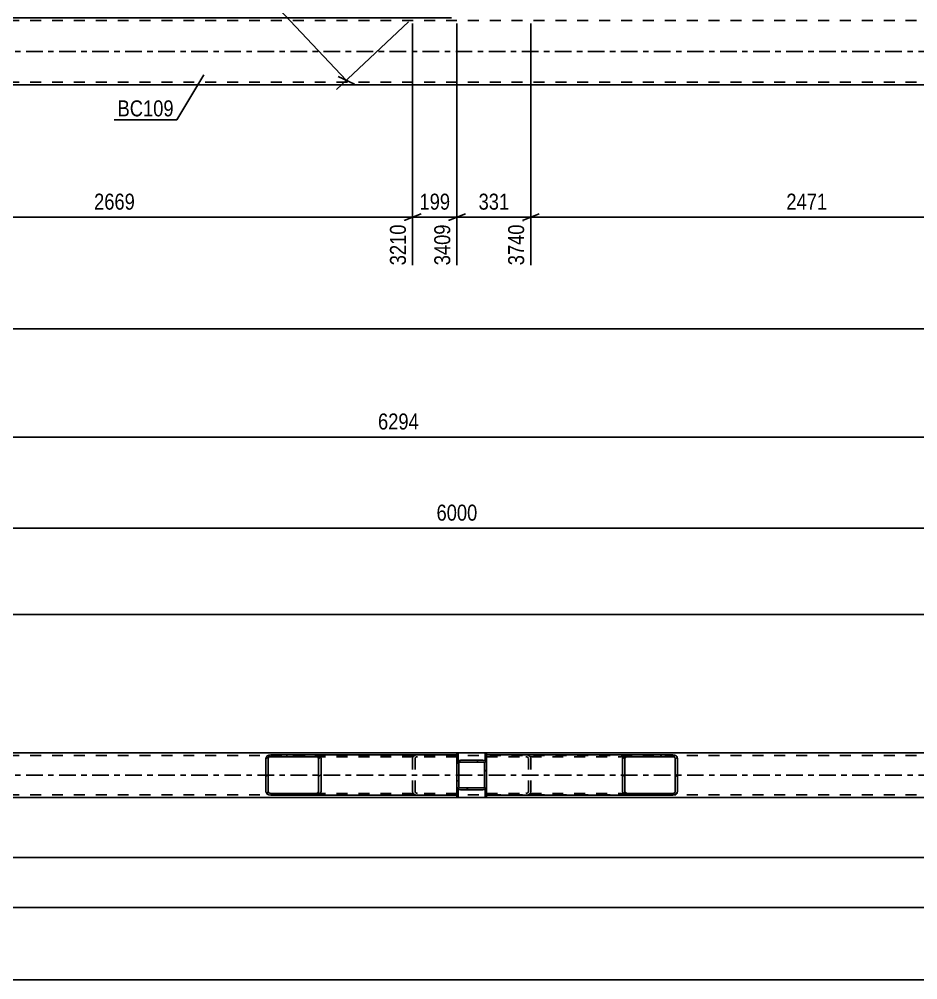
# Model space of a CAD drawing. Header units: millimetres. Extents: x -167 to 1022, y -666 to 175.
# Drawn here: x 18 to 178.9, y -293.9 to -121.8 of the extents above; entities that cross this region are included whole.
import ezdxf

# ---------------------------------------------------------------- set-up
doc = ezdxf.new("R2010")
doc.units = ezdxf.units.MM
doc.linetypes.add('DXK_LINE_DOT2', pattern=[3.9198, 1.9599, -1.9599])
doc.linetypes.add('DXK_LINE_DOT3', pattern=[5.9187, 2.979, -0.9799, 0.9799, -0.9799])
doc.styles.add('Arial Narrow', font='ARIALN.TTF', dxfattribs={"height": 0.2})

# ---------------------------------------------------------------- blocks, each defined once
blk = doc.blocks.new('Part-389677493-1498 - 1175')
at = {"color": 7, "linetype": 'DXK_LINE_DOT2'}
for p, q in [((798, -122.08), (-40, -122.08)), ((798, -133.12), (-40, -133.12))]:
    blk.add_line(p, q, dxfattribs=at)
at = {"color": 7, "linetype": 'DXK_LINE_DOT3'}
blk.add_line((-40, -127.6), (798, -127.6), dxfattribs=at)
at = {"color": 2, "linetype": 'Continuous'}
blk.add_line((206.43, -133.6), (-35.2, -133.6), dxfattribs=at)
blk = doc.blocks.new('Part-389677493-41474 - 41460')
at = {"linetype": 'Continuous'}
h = blk.add_hatch(dxfattribs=at)
h.set_pattern_fill('', scale=0.7, style=0, pattern_type=0)
h.set_pattern_definition([(45, (101.2462, -259.805), (-1.57154, 1.57154), [])])
h.paths.add_polyline_path([(101, -259.85), (101.25, -259.8), (101.45, -259.67), (101.59, -259.46), (101.64, -259.21), (101.64, -255.21), (101.59, -254.97), (101.45, -254.76), (101.25, -254.62), (101, -254.57), (97, -254.57), (96.76, -254.62), (96.55, -254.76), (96.41, -254.97), (96.36, -255.21), (96.36, -259.21), (96.41, -259.46), (96.55, -259.67), (96.76, -259.8), (97, -259.85)])
h.paths.add_polyline_path([(96.88, -259.51), (96.78, -259.44), (96.71, -259.34), (96.68, -259.21), (96.68, -255.21), (96.71, -255.09), (96.78, -254.99), (96.88, -254.92), (97, -254.89), (101, -254.89), (101.12, -254.92), (101.23, -254.99), (101.3, -255.09), (101.32, -255.21), (101.32, -259.21), (101.3, -259.34), (101.23, -259.44), (101.12, -259.51), (101, -259.53), (97, -259.53)])
at = {"color": 7, "linetype": 'DXK_LINE_DOT2'}
for p, q in [((96.76, -254.62), (97, -254.57)), ((97, -254.57), (101, -254.57)), ((101, -254.57), (101.25, -254.62)), ((96.36, -255.21), (96.41, -254.97)), ((96.36, -259.21), (96.36, -255.21)), ((96.71, -255.09), (96.68, -255.21)), ((96.68, -259.21), (96.68, -255.21)), ((97, -254.89), (96.88, -254.92)), ((97, -254.89), (101, -254.89)), ((101.12, -254.92), (101, -254.89)), ((101.32, -255.21), (101.3, -255.09)), ((101.32, -259.21), (101.32, -255.21)), ((101.59, -254.97), (101.64, -255.21)), ((101.64, -259.21), (101.64, -255.21)), ((96.41, -259.46), (96.36, -259.21)), ((96.68, -259.21), (96.71, -259.34)), ((96.88, -259.51), (97, -259.53)), ((97, -259.53), (101, -259.53)), ((101, -259.53), (101.12, -259.51)), ((101.3, -259.34), (101.32, -259.21)), ((101.64, -259.21), (101.59, -259.46)), ((97, -259.85), (96.76, -259.8)), ((97, -259.85), (101, -259.85)), ((101.25, -259.8), (101, -259.85))]:
    blk.add_line(p, q, dxfattribs=at)
at = {"color": 2, "linetype": 'Continuous'}
for p, q in [((97, -254.57), (96.76, -254.62)), ((97, -254.57), (101, -254.57)), ((101.25, -254.62), (101, -254.57)), ((96.41, -254.97), (96.36, -255.21)), ((96.36, -259.21), (96.36, -255.21)), ((96.68, -255.21), (96.71, -255.09)), ((96.68, -259.21), (96.68, -255.21)), ((96.88, -254.92), (97, -254.89)), ((97, -254.89), (101, -254.89)), ((101, -254.89), (101.12, -254.92)), ((101.3, -255.09), (101.32, -255.21)), ((101.32, -259.21), (101.32, -255.21)), ((101.64, -255.21), (101.59, -254.97)), ((101.64, -259.21), (101.64, -255.21)), ((96.36, -259.21), (96.41, -259.46)), ((96.71, -259.34), (96.68, -259.21)), ((97, -259.53), (96.88, -259.51)), ((97, -259.53), (101, -259.53)), ((101.12, -259.51), (101, -259.53)), ((101.32, -259.21), (101.3, -259.34)), ((101.59, -259.46), (101.64, -259.21)), ((96.76, -259.8), (97, -259.85)), ((97, -259.85), (101, -259.85)), ((101, -259.85), (101.25, -259.8))]:
    blk.add_line(p, q, dxfattribs=at)
at = {"color": 7, "linetype": 'DXK_LINE_DOT3'}
blk.add_line((99, -257.21), (99, -257.21), dxfattribs=at)
at = {"color": 7, "linetype": 'DXK_LINE_DOT2'}
for centre, radius, start, end in [((97, -255.21), 0.64, 112.5, 157.5), ((101, -255.21), 0.64, 22.5, 67.5), ((97, -255.21), 0.32, 112.5, 157.5), ((101, -255.21), 0.32, 22.5, 67.5), ((97, -259.21), 0.64, 202.5, 247.5), ((97, -259.21), 0.32, 202.5, 247.5), ((101, -259.21), 0.32, 292.5, 337.5), ((101, -259.21), 0.64, 292.5, 337.5)]:
    blk.add_arc(centre, radius, start, end, dxfattribs=at)
at = {"color": 2, "linetype": 'Continuous'}
for centre, radius, start, end in [((97, -255.21), 0.64, 112.5, 157.5), ((101, -255.21), 0.64, 22.5, 67.5), ((97, -255.21), 0.32, 112.5, 157.5), ((101, -255.21), 0.32, 22.5, 67.5), ((97, -259.21), 0.64, 202.5, 247.5), ((97, -259.21), 0.32, 202.5, 247.5), ((101, -259.21), 0.32, 292.5, 337.5), ((101, -259.21), 0.64, 292.5, 337.5)]:
    blk.add_arc(centre, radius, start, end, dxfattribs=at)
blk = doc.blocks.new('Part-389677493-41463 - 41460')
at = {"linetype": 'Continuous'}
h = blk.add_hatch(dxfattribs=at)
h.set_pattern_fill('', scale=0.7, style=0, pattern_type=0)
h.set_pattern_definition([(45, (135.3368, -260.765), (-1.57154, 1.57154), [])])
h.paths.add_polyline_path([(135, -260.81), (135.34, -260.76), (135.62, -260.63), (135.81, -260.42), (135.88, -260.17), (135.88, -254.25), (135.81, -254.01), (135.62, -253.8), (135.34, -253.66), (135, -253.61), (126.87, -253.61), (126.54, -253.66), (126.25, -253.8), (126.06, -254.01), (126, -254.25), (126, -260.17), (126.06, -260.42), (126.25, -260.63), (126.54, -260.76), (126.87, -260.81)])
h.paths.add_polyline_path([(126.71, -260.47), (126.56, -260.4), (126.47, -260.3), (126.43, -260.17), (126.43, -254.25), (126.47, -254.13), (126.56, -254.03), (126.71, -253.96), (126.87, -253.93), (135, -253.93), (135.17, -253.96), (135.31, -254.03), (135.41, -254.13), (135.44, -254.25), (135.44, -260.17), (135.41, -260.3), (135.31, -260.4), (135.17, -260.47), (135, -260.49), (126.87, -260.49)])
at = {"color": 2, "linetype": 'Continuous'}
for p, q in [((101.64, -253.61), (101.64, -255.21)), ((126.87, -253.61), (101.64, -253.61)), ((126.06, -254.01), (126, -254.25)), ((126, -260.17), (126, -254.25)), ((126.43, -254.25), (126.47, -254.13)), ((126.43, -260.17), (126.43, -254.25)), ((126.87, -253.61), (126.54, -253.66)), ((126.71, -253.96), (126.87, -253.93)), ((126.87, -253.61), (135, -253.61)), ((126.87, -253.93), (135, -253.93)), ((135.34, -253.66), (135, -253.61)), ((135, -253.93), (135.17, -253.96)), ((135.41, -254.13), (135.44, -254.25)), ((135.44, -260.17), (135.44, -254.25)), ((135.88, -254.25), (135.81, -254.01)), ((135.88, -260.17), (135.88, -254.25)), ((101.64, -260.17), (101.64, -259.21)), ((101.64, -260.63), (101.64, -260.17)), ((101.64, -260.81), (101.64, -260.63)), ((126.87, -260.81), (101.64, -260.81)), ((126, -260.17), (126.06, -260.42)), ((126.47, -260.3), (126.43, -260.17)), ((126.54, -260.76), (126.87, -260.81)), ((126.87, -260.49), (126.71, -260.47)), ((126.87, -260.49), (135, -260.49)), ((126.87, -260.81), (135, -260.81)), ((135.17, -260.47), (135, -260.49)), ((135, -260.81), (135.34, -260.76)), ((135.44, -260.17), (135.41, -260.3)), ((135.81, -260.42), (135.88, -260.17))]:
    blk.add_line(p, q, dxfattribs=at)
at = {"color": 7, "linetype": 'DXK_LINE_DOT2'}
for p, q in [((135, -253.93), (101.64, -253.93)), ((108.71, -253.61), (109.04, -253.66)), ((108.88, -253.96), (108.71, -253.93)), ((109.15, -254.25), (109.11, -254.13)), ((109.15, -260.17), (109.15, -254.25)), ((109.52, -254.01), (109.59, -254.25)), ((109.59, -260.17), (109.59, -254.25)), ((135, -253.61), (126.87, -253.61)), ((101.64, -259.21), (101.64, -255.21)), ((101.64, -260.42), (101.64, -260.17)), ((135, -260.49), (101.64, -260.49)), ((101.64, -260.49), (101.64, -260.63)), ((108.71, -260.49), (108.88, -260.47)), ((109.04, -260.76), (108.71, -260.81)), ((109.11, -260.3), (109.15, -260.17)), ((109.59, -260.17), (109.52, -260.42)), ((135, -260.81), (126.87, -260.81))]:
    blk.add_line(p, q, dxfattribs=at)
for centre, radius, start, end in [((108.77, -254.35), 0.401, 32.4104, 75.4453), ((108.84, -254.44), 0.802, 32.4104, 75.4453), ((108.77, -260.08), 0.401, 284.5547, 327.5896), ((108.84, -259.99), 0.802, 284.5547, 327.5896)]:
    blk.add_arc(centre, radius, start, end, dxfattribs=at)
at = {"color": 2, "linetype": 'Continuous'}
for centre, radius, start, end in [((126.74, -254.44), 0.802, 104.5547, 147.5896), ((126.81, -254.35), 0.401, 104.5547, 147.5896), ((135.07, -254.35), 0.401, 32.4104, 75.4453), ((135.14, -254.44), 0.802, 32.4104, 75.4453), ((126.74, -259.99), 0.802, 212.4104, 255.4453), ((126.81, -260.08), 0.401, 212.4104, 255.4453), ((135.07, -260.08), 0.401, 284.5547, 327.5896), ((135.14, -259.99), 0.802, 284.5547, 327.5896)]:
    blk.add_arc(centre, radius, start, end, dxfattribs=at)
blk = doc.blocks.new('Part-389677493-41485 - 41460')
at = {"linetype": 'Continuous'}
h = blk.add_hatch(dxfattribs=at)
h.set_pattern_fill('', scale=0.7, style=0, pattern_type=0)
h.set_pattern_definition([(45, (71.465, -260.765), (-1.57154, 1.57154), [])])
h.paths.add_polyline_path([(71.13, -260.81), (71.46, -260.76), (71.75, -260.63), (71.94, -260.42), (72.01, -260.17), (72.01, -254.25), (71.94, -254.01), (71.75, -253.8), (71.46, -253.66), (71.13, -253.61), (63, -253.61), (62.67, -253.66), (62.38, -253.8), (62.19, -254.01), (62.12, -254.25), (62.12, -260.17), (62.19, -260.42), (62.38, -260.63), (62.67, -260.76), (63, -260.81)])
h.paths.add_polyline_path([(62.83, -260.47), (62.69, -260.4), (62.6, -260.3), (62.56, -260.17), (62.56, -254.25), (62.6, -254.13), (62.69, -254.03), (62.83, -253.96), (63, -253.93), (71.13, -253.93), (71.3, -253.96), (71.44, -254.03), (71.53, -254.13), (71.57, -254.25), (71.57, -260.17), (71.53, -260.3), (71.44, -260.4), (71.3, -260.47), (71.13, -260.49), (63, -260.49)])
at = {"color": 2, "linetype": 'Continuous'}
for p, q in [((62.19, -254.01), (62.12, -254.25)), ((62.12, -260.17), (62.12, -254.25)), ((62.56, -254.25), (62.6, -254.13)), ((62.56, -260.17), (62.56, -254.25)), ((63, -253.61), (62.67, -253.66)), ((62.83, -253.96), (63, -253.93)), ((63, -253.61), (71.13, -253.61)), ((63, -253.93), (71.13, -253.93)), ((96.36, -253.61), (71.13, -253.61)), ((71.46, -253.66), (71.13, -253.61)), ((71.13, -253.93), (71.3, -253.96)), ((71.53, -254.13), (71.57, -254.25)), ((71.57, -260.17), (71.57, -254.25)), ((72.01, -254.25), (71.94, -254.01)), ((72.01, -260.17), (72.01, -254.25)), ((96.36, -254.57), (96.36, -255.21)), ((96.36, -259.85), (96.36, -259.21)), ((62.12, -260.17), (62.19, -260.42)), ((62.6, -260.3), (62.56, -260.17)), ((62.67, -260.76), (63, -260.81)), ((63, -260.49), (62.83, -260.47)), ((63, -260.49), (71.13, -260.49)), ((63, -260.81), (71.13, -260.81)), ((71.3, -260.47), (71.13, -260.49)), ((71.13, -260.81), (71.46, -260.76)), ((96.36, -260.81), (71.13, -260.81)), ((71.57, -260.17), (71.53, -260.3)), ((71.94, -260.42), (72.01, -260.17))]:
    blk.add_line(p, q, dxfattribs=at)
at = {"color": 7, "linetype": 'DXK_LINE_DOT2'}
for p, q in [((71.13, -253.61), (63, -253.61)), ((96.36, -253.93), (63, -253.93)), ((88.42, -254.25), (88.48, -254.01)), ((88.42, -260.17), (88.42, -254.25)), ((88.89, -254.13), (88.86, -254.25)), ((88.86, -260.17), (88.86, -254.25)), ((88.96, -253.66), (89.3, -253.61)), ((89.3, -253.93), (89.13, -253.96)), ((96.36, -253.61), (96.36, -253.93)), ((96.36, -253.8), (96.36, -254.57)), ((96.36, -259.21), (96.36, -255.21)), ((96.36, -260.49), (63, -260.49)), ((71.13, -260.81), (63, -260.81)), ((88.48, -260.42), (88.42, -260.17)), ((88.86, -260.17), (88.89, -260.3)), ((89.3, -260.81), (88.96, -260.76)), ((89.13, -260.47), (89.3, -260.49)), ((96.36, -260.81), (96.36, -259.85))]:
    blk.add_line(p, q, dxfattribs=at)
at = {"color": 2, "linetype": 'Continuous'}
for centre, radius, start, end in [((62.87, -254.44), 0.802, 104.5547, 147.5896), ((62.93, -254.35), 0.401, 104.5547, 147.5896), ((71.2, -254.35), 0.401, 32.4104, 75.4453), ((71.26, -254.44), 0.802, 32.4104, 75.4453), ((62.87, -259.99), 0.802, 212.4104, 255.4453), ((62.93, -260.08), 0.401, 212.4104, 255.4453), ((71.2, -260.08), 0.401, 284.5547, 327.5896), ((71.26, -259.99), 0.802, 284.5547, 327.5896)]:
    blk.add_arc(centre, radius, start, end, dxfattribs=at)
at = {"color": 7, "linetype": 'DXK_LINE_DOT2'}
for centre, radius, start, end in [((89.16, -254.44), 0.802, 104.5547, 147.5896), ((89.23, -254.35), 0.401, 104.5547, 147.5896), ((89.16, -259.99), 0.802, 212.4104, 255.4453), ((89.23, -260.08), 0.401, 212.4104, 255.4453)]:
    blk.add_arc(centre, radius, start, end, dxfattribs=at)
blk = doc.blocks.new('Part-389677493-41560 - 41460')
at = {"color": 2, "linetype": 'Continuous'}
for p, q in [((96.36, -254.57), (96.36, -253.37)), ((96.36, -253.37), (96.6, -253.37)), ((96.6, -254.57), (96.36, -254.57)), ((96.6, -253.37), (96.6, -254.57))]:
    blk.add_line(p, q, dxfattribs=at)
blk = doc.blocks.new('Part-389677493-41561 - 41460')
at = {"color": 2, "linetype": 'Continuous'}
for p, q in [((96.36, -261.05), (96.36, -259.85)), ((96.6, -259.85), (96.36, -259.85)), ((96.6, -261.05), (96.36, -261.05)), ((96.6, -259.85), (96.6, -261.05))]:
    blk.add_line(p, q, dxfattribs=at)
blk = doc.blocks.new('Part-389677493-41562 - 41460')
at = {"color": 2, "linetype": 'Continuous'}
for p, q in [((101.64, -253.37), (101.4, -253.37)), ((101.4, -254.57), (101.4, -253.37)), ((101.64, -254.57), (101.4, -254.57)), ((101.64, -253.37), (101.64, -254.57))]:
    blk.add_line(p, q, dxfattribs=at)
blk = doc.blocks.new('Part-389677493-41563 - 41460')
at = {"color": 2, "linetype": 'Continuous'}
for p, q in [((101.4, -261.05), (101.4, -259.85)), ((101.64, -259.85), (101.4, -259.85)), ((101.64, -261.05), (101.4, -261.05)), ((101.64, -259.85), (101.64, -261.05))]:
    blk.add_line(p, q, dxfattribs=at)
blk = doc.blocks.new('Part-389677493-41572 - 41460')
at = {"color": 7, "linetype": 'DXK_LINE_DOT2'}
for p, q in [((798, -253.69), (-40, -253.69)), ((798, -260.73), (-40, -260.73))]:
    blk.add_line(p, q, dxfattribs=at)
at = {"color": 2, "linetype": 'Continuous'}
for p, q in [((793.2, -253.21), (-35.2, -253.21)), ((217, -261.21), (-35.2, -261.21))]:
    blk.add_line(p, q, dxfattribs=at)
at = {"color": 7, "linetype": 'DXK_LINE_DOT3'}
blk.add_line((-40, -257.21), (798, -257.21), dxfattribs=at)
blk = doc.blocks.new('StraightDimension-389677493-35669 - 1175')
at = {"color": 7, "linetype": 'Continuous'}
for p, q in [((96.36, -122.6), (96.36, -165.91)), ((109.59, -122.6), (109.59, -165.91)), ((97.86, -156.7), (94.86, -157.9)), ((96.36, -157.3), (109.59, -157.3)), ((108.09, -157.9), (111.09, -156.7))]:
    blk.add_line(p, q, dxfattribs=at)
at = {"color": 0}
blk.add_wipeout([(106.32, -156.55), (106.32, -152.35), (99.63, -152.35), (99.63, -156.55)], dxfattribs=at)
at = {"color": 0, "linetype": 'Continuous'}
blk.add_wipeout([(108.99, -158), (104.79, -158), (104.79, -166.51), (108.99, -166.51)], dxfattribs=at)
at = {"color": 3, "style": 'Arial Narrow'}
blk.add_text('331', height=2.863, dxfattribs=at).set_placement((100.23, -155.95))
at = {"color": 3, "linetype": 'Continuous', "style": 'Arial Narrow'}
blk.add_text('3740', height=2.863, rotation=90.0002, dxfattribs=at).set_placement((108.39, -165.91))
blk = doc.blocks.new('StraightDimension-389677493-35668 - 1175')
at = {"color": 7, "linetype": 'Continuous'}
for p, q in [((109.59, -122.6), (109.59, -165.91)), ((208.42, -122.6), (208.42, -165.91)), ((111.09, -156.7), (108.09, -157.9)), ((109.59, -157.3), (208.42, -157.3)), ((206.92, -157.9), (209.92, -156.7))]:
    blk.add_line(p, q, dxfattribs=at)
at = {"color": 0}
blk.add_wipeout([(163.26, -156.55), (163.26, -152.35), (154.75, -152.35), (154.75, -156.55)], dxfattribs=at)
at = {"color": 0, "linetype": 'Continuous'}
blk.add_wipeout([(207.82, -158), (203.62, -158), (203.62, -166.51), (207.82, -166.51)], dxfattribs=at)
at = {"color": 3, "style": 'Arial Narrow'}
blk.add_text('2471', height=2.863, dxfattribs=at).set_placement((155.35, -155.95))
at = {"color": 3, "linetype": 'Continuous', "style": 'Arial Narrow'}
blk.add_text('6210', height=2.863, rotation=90.0002, dxfattribs=at).set_placement((207.22, -165.91))
blk = doc.blocks.new('StraightDimension-389677493-35670 - 1175')
at = {"color": 7, "linetype": 'Continuous'}
for p, q in [((88.42, -122.6), (88.42, -165.91)), ((96.36, -122.6), (96.36, -165.91)), ((86.92, -157.9), (89.92, -156.7)), ((88.42, -157.3), (96.36, -157.3)), ((97.86, -156.7), (94.86, -157.9))]:
    blk.add_line(p, q, dxfattribs=at)
at = {"color": 0}
blk.add_wipeout([(95.73, -156.55), (95.73, -152.35), (89.05, -152.35), (89.05, -156.55)], dxfattribs=at)
at = {"color": 0, "linetype": 'Continuous'}
blk.add_wipeout([(95.76, -158), (91.56, -158), (91.56, -166.51), (95.76, -166.51)], dxfattribs=at)
at = {"color": 3, "style": 'Arial Narrow'}
blk.add_text('199', height=2.863, dxfattribs=at).set_placement((89.65, -155.95))
at = {"color": 3, "linetype": 'Continuous', "style": 'Arial Narrow'}
blk.add_text('3409', height=2.863, rotation=90.0002, dxfattribs=at).set_placement((95.16, -165.91))
blk = doc.blocks.new('StraightDimension-389677493-16548 - 1175')
at = {"color": 7, "linetype": 'Continuous'}
for p, q in [((-51.88, -7.5), (-53.08, -4.5)), ((95.36, -6), (-55.33, -6)), ((-52.48, -121.6), (-52.48, -6)), ((-53.08, -120.1), (-51.88, -123.1)), ((95.36, -121.6), (-55.33, -121.6))]:
    blk.add_line(p, q, dxfattribs=at)
at = {"color": 0}
blk.add_wipeout([(-53.23, -59.54), (-57.43, -59.54), (-57.43, -68.06), (-53.23, -68.06)], dxfattribs=at)
at = {"color": 3, "style": 'Arial Narrow'}
blk.add_text('2890', height=2.863, rotation=90.0002, dxfattribs=at).set_placement((-53.83, -67.46))
blk = doc.blocks.new('StraightDimension-389677493-16510 - 1175')
at = {"color": 7, "linetype": 'Continuous'}
for p, q in [((38.27, -69.74), (25.36, -81.88)), ((28.58, -80.92), (25.65, -79.55)), ((27.11, -80.23), (76.53, -132.78)), ((87.69, -122.29), (74.78, -134.42)), ((75.06, -132.1), (77.99, -133.46))]:
    blk.add_line(p, q, dxfattribs=at)
at = {"color": 0}
blk.add_wipeout([(55.28, -109.09), (58.34, -106.22), (52.51, -100.02), (49.45, -102.89)], dxfattribs=at)
at = {"color": 3, "style": 'Arial Narrow'}
blk.add_text('1803', height=2.863, rotation=-46.7591, dxfattribs=at).set_placement((50.3, -102.92))
blk = doc.blocks.new('StraightDimension-389677493-35671 - 1175')
at = {"color": 7, "linetype": 'Continuous'}
for p, q in [((-18.36, -122.6), (-18.36, -164.08)), ((88.42, -122.6), (88.42, -165.91)), ((-16.86, -156.7), (-19.86, -157.9)), ((-18.36, -157.3), (88.42, -157.3)), ((86.92, -157.9), (89.92, -156.7))]:
    blk.add_line(p, q, dxfattribs=at)
at = {"color": 0}
blk.add_wipeout([(39.29, -156.55), (39.29, -152.35), (30.77, -152.35), (30.77, -156.55)], dxfattribs=at)
at = {"color": 0, "linetype": 'Continuous'}
blk.add_wipeout([(87.82, -158), (83.62, -158), (83.62, -166.51), (87.82, -166.51)], dxfattribs=at)
at = {"color": 3, "style": 'Arial Narrow'}
blk.add_text('2669', height=2.863, dxfattribs=at).set_placement((31.37, -155.95))
at = {"color": 3, "linetype": 'Continuous', "style": 'Arial Narrow'}
blk.add_text('3210', height=2.863, rotation=90.0002, dxfattribs=at).set_placement((87.22, -165.91))
blk = doc.blocks.new('StraightDimension-389677493-35931 - 1175')
at = {"color": 7, "linetype": 'Continuous'}
blk.add_line((-41, -177.28), (839, -177.28), dxfattribs=at)
blk = doc.blocks.new('StraightDimension-389677493-50725 - 41460')
at = {"color": 7, "linetype": 'Continuous'}
for p, q in [((-58.63, -229.97), (-59.83, -226.97)), ((211.5, -228.47), (-61.38, -228.47)), ((-59.23, -272.01), (-59.23, -228.47)), ((-59.83, -270.51), (-58.63, -273.51)), ((205.59, -272.01), (-61.38, -272.01))]:
    blk.add_line(p, q, dxfattribs=at)
at = {"color": 0}
blk.add_wipeout([(-59.98, -247.4), (-62.78, -247.4), (-62.78, -253.08), (-59.98, -253.08)], dxfattribs=at)
at = {"color": 3, "style": 'Arial Narrow'}
blk.add_text('1089', height=1.909, rotation=90.0002, dxfattribs=at).set_placement((-60.38, -252.68))
blk = doc.blocks.new('StraightDimension-389677493-43881 - 41460')
at = {"color": 7, "linetype": 'Continuous'}
for p, q in [((211.75, -243.81), (211.75, -188.05)), ((-40, -252.21), (-40, -193.54)), ((-38.5, -196.07), (-41.5, -197.27)), ((210.25, -197.27), (213.25, -196.07)), ((-40, -196.67), (211.75, -196.67))]:
    blk.add_line(p, q, dxfattribs=at)
at = {"color": 0, "linetype": 'Continuous'}
for points in [[(211.15, -187.45), (206.95, -187.45), (206.95, -195.97), (211.15, -195.97)], [(-40.6, -192.94), (-44.8, -192.94), (-44.8, -195.97), (-40.6, -195.97)]]:
    blk.add_wipeout(points, dxfattribs=at)
at = {"color": 0}
blk.add_wipeout([(90.13, -195.92), (90.13, -191.72), (81.62, -191.72), (81.62, -195.92)], dxfattribs=at)
at = {"color": 3, "linetype": 'Continuous', "style": 'Arial Narrow'}
for s, height, p in [('6294', 2.863, (210.55, -195.37)), ('0', 2.86, (-41.2, -195.37))]:
    blk.add_text(s, height=height, rotation=90.0002, dxfattribs=at).set_placement(p)
at = {"color": 3, "style": 'Arial Narrow'}
blk.add_text('6294', height=2.863, dxfattribs=at).set_placement((82.22, -195.32))
blk = doc.blocks.new('StraightDimension-389677493-44092 - 41460')
at = {"color": 7, "linetype": 'Continuous'}
blk.add_line((-40, -280.91), (798, -280.91), dxfattribs=at)
blk = doc.blocks.new('StraightDimension-389677493-44413 - 41460')
at = {"color": 7, "linetype": 'Continuous'}
blk.add_line((-41, -293.88), (799, -293.88), dxfattribs=at)
blk = doc.blocks.new('StraightDimension-389677493-55195 - 41460')
at = {"color": 7, "linetype": 'Continuous'}
for p, q in [((216.36, -241.16), (216.36, -204.39)), ((-23.64, -247.05), (-23.64, -206.21)), ((-22.14, -212.4), (-25.14, -213.6)), ((-23.64, -213), (216.36, -213)), ((214.86, -213.6), (217.86, -212.4))]:
    blk.add_line(p, q, dxfattribs=at)
at = {"color": 0, "linetype": 'Continuous'}
blk.add_wipeout([(215.76, -203.79), (211.56, -203.79), (211.56, -212.3), (215.76, -212.3)], dxfattribs=at)
at = {"color": 0}
blk.add_wipeout([(100.62, -212.25), (100.62, -208.05), (92.1, -208.05), (92.1, -212.25)], dxfattribs=at)
at = {"color": 3, "linetype": 'Continuous', "style": 'Arial Narrow'}
blk.add_text('6409', height=2.863, rotation=90.0002, dxfattribs=at).set_placement((215.16, -211.7))
at = {"color": 3, "style": 'Arial Narrow'}
blk.add_text('6000', height=2.863, dxfattribs=at).set_placement((92.7, -211.65))
blk = doc.blocks.new('Mark-389677493-18161 - 1175')
at = {"color": 0}
blk.add_wipeout([(45.62, -139.24), (45.62, -136.24), (35.58, -136.24), (35.58, -139.24)], dxfattribs=at)
blk.add_wipeout([(45.62, -139.24), (45.62, -136.24), (35.58, -136.24), (35.58, -139.24)], dxfattribs=at)
at = {"color": 30, "linetype": 'Continuous'}
for p in [(51.04, -131.81), (34.98, -139.84)]:
    blk.add_line(p, (46.22, -139.84), dxfattribs=at)
at = {"color": 3, "style": 'Arial Narrow'}
blk.add_text('BC109', height=2.863, dxfattribs=at).set_placement((35.58, -139.24))

msp = doc.modelspace()

# ---------------------------------------------------------------- block references
for name in ['Part-389677493-1498 - 1175', 'Part-389677493-41572 - 41460', 'Part-389677493-41485 - 41460', 'Part-389677493-41560 - 41460', 'Part-389677493-41474 - 41460', 'Part-389677493-41562 - 41460', 'Part-389677493-41463 - 41460', 'Part-389677493-41561 - 41460', 'Part-389677493-41563 - 41460']:
    msp.add_blockref(name, (0, 0))

# ---------------------------------------------------------------- next in the draw order: block references
for name in ['StraightDimension-389677493-35669 - 1175', 'StraightDimension-389677493-50725 - 41460']:
    msp.add_blockref(name, (0, 0))

# ---------------------------------------------------------------- next in the draw order: block references
for name in ['StraightDimension-389677493-35670 - 1175', 'StraightDimension-389677493-35668 - 1175', 'StraightDimension-389677493-43881 - 41460', 'StraightDimension-389677493-44092 - 41460']:
    msp.add_blockref(name, (0, 0))

# ---------------------------------------------------------------- next in the draw order: block references
for name in ['StraightDimension-389677493-16548 - 1175', 'StraightDimension-389677493-55195 - 41460', 'StraightDimension-389677493-44413 - 41460']:
    msp.add_blockref(name, (0, 0))

# ---------------------------------------------------------------- next in the draw order: block references
msp.add_blockref('StraightDimension-389677493-16510 - 1175', (0, 0))

# ---------------------------------------------------------------- next in the draw order: block references
msp.add_blockref('StraightDimension-389677493-35671 - 1175', (0, 0))

# ---------------------------------------------------------------- next in the draw order: block references
msp.add_blockref('StraightDimension-389677493-35931 - 1175', (0, 0))

# ---------------------------------------------------------------- next in the draw order: block references
msp.add_blockref('Mark-389677493-18161 - 1175', (0, 0))

doc.saveas('drawing.dxf')
